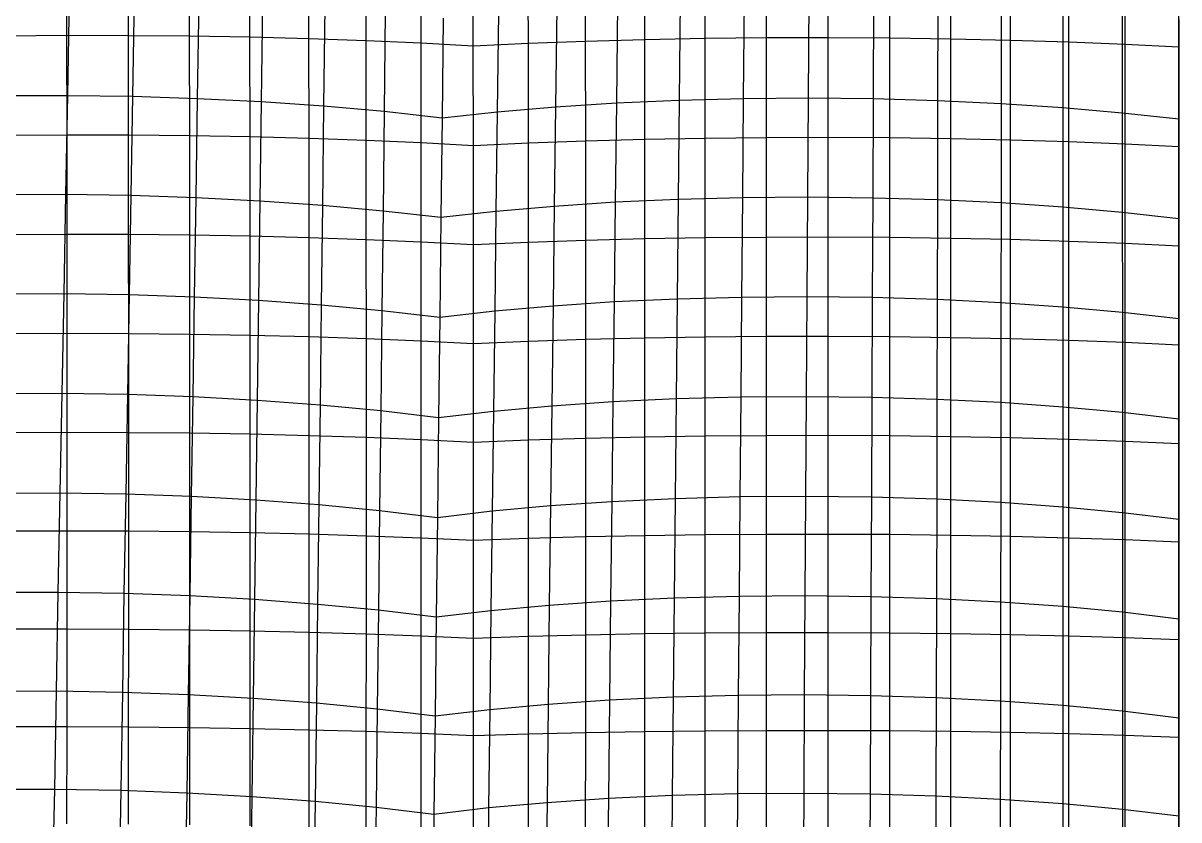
# Model space of a CAD drawing. Extents: x -429 to 429, y -1 to 209.
# Drawn here: x -39.8 to -0.01, y 100.71 to 128.14 of the extents above; entities that cross this region are included whole.
import ezdxf

# ---------------------------------------------------------------- set-up
doc = ezdxf.new("R2010")
doc.units = 0

msp = doc.modelspace()

# ---------------------------------------------------------------- linework, layer by layer
at = {"layer": 'default', "color": 3, "linetype": 'CONTINUOUS'}
for p, q in [((-38.292, 127.718, 16.448), (-38.297, 131.144, 16.126)), ((-36.172, 127.716, 16.4), (-36.177, 131.144, 16.079)), ((-34.065, 127.698, 16.165), (-34.07, 131.125, 15.843)), ((-31.988, 127.662, 15.743), (-31.992, 131.089, 15.421)), ((-29.957, 127.609, 15.138), (-29.961, 131.036, 14.816)), ((-27.988, 127.539, 14.355), (-27.991, 130.965, 14.033)), ((-20.433, 127.516, 14.024), (-20.436, 130.944, 13.701)), ((-18.398, 127.574, 14.63), (-18.4, 131.004, 14.308)), ((-16.317, 127.614, 15.053), (-16.319, 131.046, 14.731)), ((-14.206, 127.637, 15.289), (-14.207, 131.07, 14.967)), ((-12.081, 127.643, 15.337), (-12.083, 131.076, 15.014)), ((-9.962, 127.631, 15.195), (-9.963, 131.065, 14.872)), ((-7.863, 127.601, 14.865), (-7.864, 131.035, 14.543)), ((-5.802, 127.555, 14.35), (-5.803, 130.987, 14.028)), ((-3.795, 127.492, 13.654), (-3.796, 130.922, 13.331)), ((-26.097, 127.454, 13.4), (-26.1, 130.877, 13.078)), ((-24.299, 127.353, 12.281), (-24.302, 130.774, 11.959)), ((-24.299, 127.353, 12.281), (-24.302, 130.774, 11.959)), ((-22.405, 127.442, 13.238), (-22.408, 130.867, 12.917)), ((-1.859, 127.412, 12.782), (-1.859, 130.84, 12.459)), ((-0.008, 127.317, 11.741), (-0.008, 130.742, 11.419)), ((-40.407, 127.702, 16.306), (-38.292, 127.718, 16.448)), ((-38.292, 127.718, 16.448), (-36.172, 127.716, 16.4)), ((-38.288, 124.29, 16.759), (-38.292, 127.718, 16.448)), ((-36.172, 127.716, 16.4), (-34.065, 127.698, 16.165)), ((-36.168, 124.288, 16.712), (-36.172, 127.716, 16.4)), ((-34.065, 127.698, 16.165), (-31.988, 127.662, 15.743)), ((-34.062, 124.268, 16.476), (-34.065, 127.698, 16.165)), ((-31.988, 127.662, 15.743), (-29.957, 127.609, 15.138)), ((-31.985, 124.232, 16.055), (-31.988, 127.662, 15.743)), ((-29.957, 127.609, 15.138), (-27.988, 127.539, 14.355)), ((-29.954, 124.18, 15.45), (-29.957, 127.609, 15.138)), ((-27.988, 127.539, 14.355), (-26.097, 127.454, 13.4)), ((-27.985, 124.112, 14.667), (-27.988, 127.539, 14.355)), ((-26.097, 127.454, 13.4), (-24.299, 127.353, 12.281)), ((-26.094, 124.028, 13.712), (-26.097, 127.454, 13.4)), ((-24.299, 127.353, 12.281), (-22.405, 127.442, 13.238)), ((-24.297, 123.929, 12.592), (-24.299, 127.353, 12.281)), ((-24.297, 123.929, 12.592), (-24.299, 127.353, 12.281)), ((-22.405, 127.442, 13.238), (-20.433, 127.516, 14.024)), ((-22.403, 124.016, 13.55), (-22.405, 127.442, 13.238)), ((-20.433, 127.516, 14.024), (-18.398, 127.574, 14.63)), ((-20.431, 124.087, 14.336), (-20.433, 127.516, 14.024)), ((-18.398, 127.574, 14.63), (-16.317, 127.614, 15.053)), ((-18.396, 124.142, 14.942), (-18.398, 127.574, 14.63)), ((-16.317, 127.614, 15.053), (-14.206, 127.637, 15.289)), ((-16.315, 124.18, 15.366), (-16.317, 127.614, 15.053)), ((-14.206, 127.637, 15.289), (-12.081, 127.643, 15.337)), ((-14.204, 124.202, 15.602), (-14.206, 127.637, 15.289)), ((-12.081, 127.643, 15.337), (-9.962, 127.631, 15.195)), ((-12.08, 124.207, 15.649), (-12.081, 127.643, 15.337)), ((-9.962, 127.631, 15.195), (-7.863, 127.601, 14.865)), ((-9.961, 124.195, 15.508), (-9.962, 127.631, 15.195)), ((-7.863, 127.601, 14.865), (-5.802, 127.555, 14.35)), ((-7.862, 124.167, 15.178), (-7.863, 127.601, 14.865)), ((-5.802, 127.555, 14.35), (-3.795, 127.492, 13.654)), ((-5.801, 124.122, 14.663), (-5.802, 127.555, 14.35)), ((-3.795, 127.492, 13.654), (-1.859, 127.412, 12.782)), ((-3.795, 124.06, 13.966), (-3.795, 127.492, 13.654)), ((-1.859, 127.412, 12.782), (-0.008, 127.317, 11.741)), ((-1.859, 123.983, 13.094), (-1.859, 127.412, 12.782)), ((-0.008, 123.89, 12.053), (-0.008, 127.317, 11.741)), ((-40.403, 124.276, 16.617), (-38.288, 124.29, 16.759)), ((-38.288, 124.29, 16.759), (-36.168, 124.288, 16.712)), ((-38.285, 120.869, 17.059), (-38.288, 124.29, 16.759)), ((-36.168, 124.288, 16.712), (-34.062, 124.268, 16.476)), ((-36.166, 120.866, 17.012), (-36.168, 124.288, 16.712)), ((-34.062, 124.268, 16.476), (-31.985, 124.232, 16.055)), ((-34.059, 120.846, 16.777), (-34.062, 124.268, 16.476)), ((-31.985, 124.232, 16.055), (-29.954, 124.18, 15.45)), ((-31.982, 120.81, 16.355), (-31.985, 124.232, 16.055)), ((-29.954, 124.18, 15.45), (-27.985, 124.112, 14.667)), ((-29.951, 120.758, 15.75), (-29.954, 124.18, 15.45)), ((-18.396, 124.142, 14.942), (-16.315, 124.18, 15.366)), ((-16.315, 124.18, 15.366), (-14.204, 124.202, 15.602)), ((-16.314, 120.753, 15.666), (-16.315, 124.18, 15.366)), ((-14.204, 124.202, 15.602), (-12.08, 124.207, 15.649)), ((-14.203, 120.774, 15.903), (-14.204, 124.202, 15.602)), ((-12.08, 124.207, 15.649), (-9.961, 124.195, 15.508)), ((-12.08, 120.778, 15.95), (-12.08, 124.207, 15.649)), ((-9.961, 124.195, 15.508), (-7.862, 124.167, 15.178)), ((-9.96, 120.767, 15.809), (-9.961, 124.195, 15.508)), ((-7.862, 124.167, 15.178), (-5.801, 124.122, 14.663)), ((-7.862, 120.739, 15.479), (-7.862, 124.167, 15.178)), ((-27.985, 124.112, 14.667), (-26.094, 124.028, 13.712)), ((-27.983, 120.691, 14.967), (-27.985, 124.112, 14.667)), ((-26.094, 124.028, 13.712), (-24.297, 123.929, 12.592)), ((-26.092, 120.609, 14.012), (-26.094, 124.028, 13.712)), ((-24.297, 123.929, 12.592), (-22.403, 124.016, 13.55)), ((-24.295, 120.514, 12.892), (-24.297, 123.929, 12.592)), ((-24.295, 120.514, 12.892), (-24.297, 123.929, 12.592)), ((-22.403, 124.016, 13.55), (-20.431, 124.087, 14.336)), ((-22.402, 120.596, 13.85), (-22.403, 124.016, 13.55)), ((-20.431, 124.087, 14.336), (-18.396, 124.142, 14.942)), ((-20.43, 120.664, 14.636), (-20.431, 124.087, 14.336)), ((-18.395, 120.717, 15.243), (-18.396, 124.142, 14.942)), ((-5.801, 124.122, 14.663), (-3.795, 124.06, 13.966)), ((-5.801, 120.695, 14.964), (-5.801, 124.122, 14.663)), ((-3.795, 124.06, 13.966), (-1.859, 123.983, 13.094)), ((-3.795, 120.635, 14.267), (-3.795, 124.06, 13.966)), ((-1.859, 123.983, 13.094), (-0.008, 123.89, 12.053)), ((-1.859, 120.561, 13.395), (-1.859, 123.983, 13.094)), ((-0.008, 120.471, 12.353), (-0.008, 123.89, 12.053)), ((-40.399, 120.857, 16.917), (-38.285, 120.869, 17.059)), ((-38.285, 120.869, 17.059), (-36.166, 120.866, 17.012)), ((-38.283, 117.458, 17.345), (-38.285, 120.869, 17.059)), ((-36.166, 120.866, 17.012), (-34.059, 120.846, 16.777)), ((-36.164, 117.453, 17.298), (-36.166, 120.866, 17.012)), ((-34.059, 120.846, 16.777), (-31.982, 120.81, 16.355)), ((-34.057, 117.432, 17.063), (-34.059, 120.846, 16.777)), ((-31.982, 120.81, 16.355), (-29.951, 120.758, 15.75)), ((-31.981, 117.397, 16.641), (-31.982, 120.81, 16.355)), ((-29.951, 120.758, 15.75), (-27.983, 120.691, 14.967)), ((-29.95, 117.346, 16.036), (-29.951, 120.758, 15.75)), ((-27.983, 120.691, 14.967), (-26.092, 120.609, 14.012)), ((-27.981, 117.281, 15.253), (-27.983, 120.691, 14.967)), ((-26.092, 120.609, 14.012), (-24.295, 120.514, 12.892)), ((-26.091, 117.202, 14.298), (-26.092, 120.609, 14.012)), ((-24.295, 120.514, 12.892), (-22.402, 120.596, 13.85)), ((-22.402, 120.596, 13.85), (-20.43, 120.664, 14.636)), ((-22.4, 117.188, 14.136), (-22.402, 120.596, 13.85)), ((-20.43, 120.664, 14.636), (-18.395, 120.717, 15.243)), ((-20.429, 117.252, 14.922), (-20.43, 120.664, 14.636)), ((-18.395, 120.717, 15.243), (-16.314, 120.753, 15.666)), ((-18.394, 117.301, 15.53), (-18.395, 120.717, 15.243)), ((-16.314, 120.753, 15.666), (-14.203, 120.774, 15.903)), ((-16.313, 117.336, 15.953), (-16.314, 120.753, 15.666)), ((-14.203, 120.774, 15.903), (-12.08, 120.778, 15.95)), ((-14.203, 117.355, 16.19), (-14.203, 120.774, 15.903)), ((-12.08, 120.778, 15.95), (-9.96, 120.767, 15.809)), ((-12.079, 117.359, 16.237), (-12.08, 120.778, 15.95)), ((-9.96, 120.767, 15.809), (-7.862, 120.739, 15.479)), ((-9.96, 117.347, 16.096), (-9.96, 120.767, 15.809)), ((-7.862, 120.739, 15.479), (-5.801, 120.695, 14.964)), ((-7.861, 117.32, 15.766), (-7.862, 120.739, 15.479)), ((-5.801, 120.695, 14.964), (-3.795, 120.635, 14.267)), ((-5.801, 117.278, 15.25), (-5.801, 120.695, 14.964)), ((-3.795, 120.635, 14.267), (-1.859, 120.561, 13.395)), ((-3.795, 117.221, 14.554), (-3.795, 120.635, 14.267)), ((-24.294, 117.109, 13.178), (-24.295, 120.514, 12.892)), ((-24.294, 117.109, 13.178), (-24.295, 120.514, 12.892)), ((-1.859, 120.561, 13.395), (-0.008, 120.471, 12.353)), ((-1.859, 117.149, 13.681), (-1.859, 120.561, 13.395)), ((-0.008, 117.064, 12.64), (-0.008, 120.471, 12.353)), ((-40.397, 117.447, 17.203), (-38.283, 117.458, 17.345)), ((-38.283, 117.458, 17.345), (-36.164, 117.453, 17.298)), ((-38.281, 114.056, 17.615), (-38.283, 117.458, 17.345)), ((-36.164, 117.453, 17.298), (-34.057, 117.432, 17.063)), ((-36.162, 114.05, 17.568), (-36.164, 117.453, 17.298)), ((-34.057, 117.432, 17.063), (-31.981, 117.397, 16.641)), ((-34.056, 114.029, 17.333), (-34.057, 117.432, 17.063)), ((-31.981, 117.397, 16.641), (-29.95, 117.346, 16.036)), ((-31.98, 113.994, 16.912), (-31.981, 117.397, 16.641)), ((-29.95, 117.346, 16.036), (-27.981, 117.281, 15.253)), ((-29.949, 113.944, 16.307), (-29.95, 117.346, 16.036)), ((-27.981, 117.281, 15.253), (-26.091, 117.202, 14.298)), ((-27.981, 113.881, 15.523), (-27.981, 117.281, 15.253)), ((-26.091, 117.202, 14.298), (-24.294, 117.109, 13.178)), ((-26.09, 113.805, 14.568), (-26.091, 117.202, 14.298)), ((-24.294, 117.109, 13.178), (-22.4, 117.188, 14.136)), ((-24.293, 113.716, 13.448), (-24.294, 117.109, 13.178)), ((-24.293, 113.716, 13.448), (-24.294, 117.109, 13.178)), ((-22.4, 117.188, 14.136), (-20.429, 117.252, 14.922)), ((-22.4, 113.79, 14.407), (-22.4, 117.188, 14.136)), ((-20.429, 117.252, 14.922), (-18.394, 117.301, 15.53)), ((-20.428, 113.85, 15.193), (-20.429, 117.252, 14.922)), ((-18.394, 117.301, 15.53), (-16.313, 117.336, 15.953)), ((-18.394, 113.896, 15.801), (-18.394, 117.301, 15.53)), ((-16.313, 117.336, 15.953), (-14.203, 117.355, 16.19)), ((-16.313, 113.929, 16.224), (-16.313, 117.336, 15.953)), ((-14.203, 117.355, 16.19), (-12.079, 117.359, 16.237)), ((-14.203, 113.946, 16.461), (-14.203, 117.355, 16.19)), ((-12.079, 117.359, 16.237), (-9.96, 117.347, 16.096)), ((-12.079, 113.949, 16.509), (-12.079, 117.359, 16.237)), ((-9.96, 117.347, 16.096), (-7.861, 117.32, 15.766)), ((-9.96, 113.938, 16.367), (-9.96, 117.347, 16.096)), ((-7.861, 117.32, 15.766), (-5.801, 117.278, 15.25)), ((-7.861, 113.912, 16.037), (-7.861, 117.32, 15.766)), ((-5.801, 117.278, 15.25), (-3.795, 117.221, 14.554)), ((-5.801, 113.871, 15.522), (-5.801, 117.278, 15.25)), ((-3.795, 117.221, 14.554), (-1.859, 117.149, 13.681)), ((-3.794, 113.817, 14.825), (-3.795, 117.221, 14.554)), ((-1.859, 117.149, 13.681), (-0.008, 117.064, 12.64)), ((-1.859, 113.749, 13.952), (-1.859, 117.149, 13.681)), ((-0.008, 113.668, 12.91), (-0.008, 117.064, 12.64)), ((-40.396, 114.048, 17.473), (-38.281, 114.056, 17.615)), ((-38.281, 114.056, 17.615), (-36.162, 114.05, 17.568)), ((-38.281, 110.665, 17.869), (-38.281, 114.056, 17.615)), ((-36.163, 110.657, 17.822), (-36.162, 114.05, 17.568)), ((-36.162, 114.05, 17.568), (-34.056, 114.029, 17.333)), ((-34.056, 114.029, 17.333), (-31.98, 113.994, 16.912)), ((-34.056, 110.636, 17.587), (-34.056, 114.029, 17.333)), ((-31.98, 113.994, 16.912), (-29.949, 113.944, 16.307)), ((-31.98, 110.602, 17.166), (-31.98, 113.994, 16.912)), ((-29.949, 113.944, 16.307), (-27.981, 113.881, 15.523)), ((-29.949, 110.554, 16.561), (-29.949, 113.944, 16.307)), ((-27.981, 113.881, 15.523), (-26.09, 113.805, 14.568)), ((-27.981, 110.493, 15.777), (-27.981, 113.881, 15.523)), ((-26.09, 113.805, 14.568), (-24.293, 113.716, 13.448)), ((-26.09, 110.42, 14.822), (-26.09, 113.805, 14.568)), ((-22.4, 113.79, 14.407), (-20.428, 113.85, 15.193)), ((-20.428, 113.85, 15.193), (-18.394, 113.896, 15.801)), ((-20.428, 110.46, 15.447), (-20.428, 113.85, 15.193)), ((-18.394, 113.896, 15.801), (-16.313, 113.929, 16.224)), ((-18.394, 110.503, 16.055), (-18.394, 113.896, 15.801)), ((-16.313, 113.929, 16.224), (-14.203, 113.946, 16.461)), ((-16.313, 110.532, 16.479), (-16.313, 113.929, 16.224)), ((-14.203, 113.946, 16.461), (-12.079, 113.949, 16.509)), ((-14.203, 110.548, 16.716), (-14.203, 113.946, 16.461)), ((-12.079, 113.949, 16.509), (-9.96, 113.938, 16.367)), ((-12.079, 110.55, 16.763), (-12.079, 113.949, 16.509)), ((-9.96, 113.938, 16.367), (-7.861, 113.912, 16.037)), ((-9.96, 110.539, 16.622), (-9.96, 113.938, 16.367)), ((-7.862, 110.514, 16.292), (-7.861, 113.912, 16.037)), ((-7.861, 113.912, 16.037), (-5.801, 113.871, 15.522)), ((-5.801, 113.871, 15.522), (-3.794, 113.817, 14.825)), ((-5.801, 110.476, 15.776), (-5.801, 113.871, 15.522)), ((-3.795, 110.424, 15.079), (-3.794, 113.817, 14.825)), ((-3.794, 113.817, 14.825), (-1.859, 113.749, 13.952)), ((-24.293, 113.716, 13.448), (-22.4, 113.79, 14.407)), ((-24.293, 110.335, 13.701), (-24.293, 113.716, 13.448)), ((-24.293, 110.335, 13.701), (-24.293, 113.716, 13.448)), ((-22.4, 110.404, 14.661), (-22.4, 113.79, 14.407)), ((-1.859, 113.749, 13.952), (-0.008, 113.668, 12.91)), ((-1.859, 110.36, 14.206), (-1.859, 113.749, 13.952)), ((-0.008, 110.283, 13.164), (-0.008, 113.668, 12.91)), ((-40.396, 110.659, 17.726), (-38.281, 110.665, 17.869)), ((-38.283, 107.287, 18.104), (-38.281, 110.665, 17.869)), ((-38.281, 110.665, 17.869), (-36.163, 110.657, 17.822)), ((-36.164, 107.278, 18.058), (-36.163, 110.657, 17.822)), ((-36.163, 110.657, 17.822), (-34.056, 110.636, 17.587)), ((-34.058, 107.256, 17.823), (-34.056, 110.636, 17.587)), ((-34.056, 110.636, 17.587), (-31.98, 110.602, 17.166)), ((-31.981, 107.222, 17.401), (-31.98, 110.602, 17.166)), ((-31.98, 110.602, 17.166), (-29.949, 110.554, 16.561)), ((-29.95, 107.176, 16.796), (-29.949, 110.554, 16.561)), ((-29.949, 110.554, 16.561), (-27.981, 110.493, 15.777)), ((-27.982, 107.118, 16.013), (-27.981, 110.493, 15.777)), ((-27.981, 110.493, 15.777), (-26.09, 110.42, 14.822)), ((-26.091, 107.049, 15.057), (-26.09, 110.42, 14.822)), ((-26.09, 110.42, 14.822), (-24.293, 110.335, 13.701)), ((-24.294, 106.969, 13.936), (-24.293, 110.335, 13.701)), ((-24.294, 106.969, 13.936), (-24.293, 110.335, 13.701)), ((-24.293, 110.335, 13.701), (-22.4, 110.404, 14.661)), ((-22.401, 107.032, 14.896), (-22.4, 110.404, 14.661)), ((-22.4, 110.404, 14.661), (-20.428, 110.46, 15.447)), ((-20.429, 107.083, 15.683), (-20.428, 110.46, 15.447)), ((-20.428, 110.46, 15.447), (-18.394, 110.503, 16.055)), ((-18.395, 107.122, 16.291), (-18.394, 110.503, 16.055)), ((-18.394, 110.503, 16.055), (-16.313, 110.532, 16.479)), ((-16.314, 107.149, 16.715), (-16.313, 110.532, 16.479)), ((-16.313, 110.532, 16.479), (-14.203, 110.548, 16.716)), ((-14.204, 107.163, 16.952), (-14.203, 110.548, 16.716)), ((-14.203, 110.548, 16.716), (-12.079, 110.55, 16.763)), ((-12.08, 107.164, 17), (-12.079, 110.55, 16.763)), ((-12.079, 110.55, 16.763), (-9.96, 110.539, 16.622)), ((-9.961, 107.153, 16.858), (-9.96, 110.539, 16.622)), ((-9.96, 110.539, 16.622), (-7.862, 110.514, 16.292)), ((-7.862, 110.514, 16.292), (-5.801, 110.476, 15.776)), ((-7.862, 107.129, 16.528), (-7.862, 110.514, 16.292)), ((-5.801, 110.476, 15.776), (-3.795, 110.424, 15.079)), ((-5.801, 107.093, 16.012), (-5.801, 110.476, 15.776)), ((-3.795, 110.424, 15.079), (-1.859, 110.36, 14.206)), ((-3.795, 107.045, 15.315), (-3.795, 110.424, 15.079)), ((-1.859, 110.36, 14.206), (-0.008, 110.283, 13.164)), ((-1.859, 106.985, 14.441), (-1.859, 110.36, 14.206)), ((-0.008, 106.914, 13.399), (-0.008, 110.283, 13.164)), ((-40.397, 107.283, 17.962), (-38.283, 107.287, 18.104)), ((-38.285, 103.923, 18.32), (-38.283, 107.287, 18.104)), ((-38.283, 107.287, 18.104), (-36.164, 107.278, 18.058)), ((-36.166, 103.912, 18.274), (-36.164, 107.278, 18.058)), ((-36.164, 107.278, 18.058), (-34.058, 107.256, 17.823)), ((-34.06, 103.89, 18.039), (-34.058, 107.256, 17.823)), ((-34.058, 107.256, 17.823), (-31.981, 107.222, 17.401)), ((-31.983, 103.857, 17.617), (-31.981, 107.222, 17.401)), ((-31.981, 107.222, 17.401), (-29.95, 107.176, 16.796)), ((-29.952, 103.813, 17.012), (-29.95, 107.176, 16.796)), ((-29.95, 107.176, 16.796), (-27.982, 107.118, 16.013)), ((-27.984, 103.758, 16.228), (-27.982, 107.118, 16.013)), ((-27.982, 107.118, 16.013), (-26.091, 107.049, 15.057)), ((-26.093, 103.693, 15.272), (-26.091, 107.049, 15.057)), ((-26.091, 107.049, 15.057), (-24.294, 106.969, 13.936)), ((-22.401, 107.032, 14.896), (-20.429, 107.083, 15.683)), ((-20.431, 103.721, 15.898), (-20.429, 107.083, 15.683)), ((-20.429, 107.083, 15.683), (-18.395, 107.122, 16.291)), ((-18.396, 103.756, 16.507), (-18.395, 107.122, 16.291)), ((-18.395, 107.122, 16.291), (-16.314, 107.149, 16.715)), ((-16.315, 103.779, 16.931), (-16.314, 107.149, 16.715)), ((-16.314, 107.149, 16.715), (-14.204, 107.163, 16.952)), ((-14.205, 103.791, 17.168), (-14.204, 107.163, 16.952)), ((-14.204, 107.163, 16.952), (-12.08, 107.164, 17)), ((-12.081, 103.792, 17.216), (-12.08, 107.164, 17)), ((-12.08, 107.164, 17), (-9.961, 107.153, 16.858)), ((-9.962, 103.781, 17.074), (-9.961, 107.153, 16.858)), ((-9.961, 107.153, 16.858), (-7.862, 107.129, 16.528)), ((-7.863, 103.759, 16.744), (-7.862, 107.129, 16.528)), ((-7.862, 107.129, 16.528), (-5.801, 107.093, 16.012)), ((-5.802, 103.725, 16.228), (-5.801, 107.093, 16.012)), ((-5.801, 107.093, 16.012), (-3.795, 107.045, 15.315)), ((-3.795, 107.045, 15.315), (-1.859, 106.985, 14.441)), ((-3.795, 103.68, 15.531), (-3.795, 107.045, 15.315)), ((-24.295, 103.618, 14.151), (-24.294, 106.969, 13.936)), ((-24.295, 103.618, 14.151), (-24.294, 106.969, 13.936)), ((-24.294, 106.969, 13.936), (-22.401, 107.032, 14.896)), ((-22.402, 103.675, 15.111), (-22.401, 107.032, 14.896)), ((-1.859, 106.985, 14.441), (-0.008, 106.914, 13.399)), ((-1.859, 103.625, 14.657), (-1.859, 106.985, 14.441)), ((-0.008, 103.559, 13.614), (-0.008, 106.914, 13.399)), ((-40.4, 103.921, 18.177), (-38.285, 103.923, 18.32)), ((-38.289, 100.572, 18.514), (-38.285, 103.923, 18.32)), ((-38.285, 103.923, 18.32), (-36.166, 103.912, 18.274)), ((-36.17, 100.56, 18.467), (-36.166, 103.912, 18.274)), ((-36.166, 103.912, 18.274), (-34.06, 103.89, 18.039)), ((-34.064, 100.538, 18.233), (-34.06, 103.89, 18.039)), ((-34.06, 103.89, 18.039), (-31.983, 103.857, 17.617)), ((-31.987, 100.506, 17.811), (-31.983, 103.857, 17.617)), ((-31.983, 103.857, 17.617), (-29.952, 103.813, 17.012)), ((-29.956, 100.464, 17.205), (-29.952, 103.813, 17.012)), ((-29.952, 103.813, 17.012), (-27.984, 103.758, 16.228)), ((-27.987, 100.412, 16.421), (-27.984, 103.758, 16.228)), ((-27.984, 103.758, 16.228), (-26.093, 103.693, 15.272)), ((-26.096, 100.352, 15.465), (-26.093, 103.693, 15.272)), ((-26.093, 103.693, 15.272), (-24.295, 103.618, 14.151)), ((-24.298, 100.283, 14.344), (-24.295, 103.618, 14.151)), ((-24.298, 100.283, 14.344), (-24.295, 103.618, 14.151)), ((-24.295, 103.618, 14.151), (-22.402, 103.675, 15.111)), ((-22.405, 100.332, 15.304), (-22.402, 103.675, 15.111)), ((-22.402, 103.675, 15.111), (-20.431, 103.721, 15.898)), ((-20.433, 100.373, 16.092), (-20.431, 103.721, 15.898)), ((-20.431, 103.721, 15.898), (-18.396, 103.756, 16.507)), ((-18.398, 100.403, 16.701), (-18.396, 103.756, 16.507)), ((-18.396, 103.756, 16.507), (-16.315, 103.779, 16.931)), ((-16.317, 100.424, 17.125), (-16.315, 103.779, 16.931)), ((-16.315, 103.779, 16.931), (-14.205, 103.791, 17.168)), ((-14.206, 100.434, 17.363), (-14.205, 103.791, 17.168)), ((-14.205, 103.791, 17.168), (-12.081, 103.792, 17.216)), ((-12.083, 100.434, 17.411), (-12.081, 103.792, 17.216)), ((-12.081, 103.792, 17.216), (-9.962, 103.781, 17.074)), ((-9.963, 100.423, 17.269), (-9.962, 103.781, 17.074)), ((-9.962, 103.781, 17.074), (-7.863, 103.759, 16.744)), ((-7.864, 100.402, 16.939), (-7.863, 103.759, 16.744)), ((-7.863, 103.759, 16.744), (-5.802, 103.725, 16.228)), ((-5.803, 100.371, 16.422), (-5.802, 103.725, 16.228)), ((-5.802, 103.725, 16.228), (-3.795, 103.68, 15.531)), ((-3.796, 100.33, 15.725), (-3.795, 103.68, 15.531)), ((-3.795, 103.68, 15.531), (-1.859, 103.625, 14.657)), ((-1.859, 103.625, 14.657), (-0.008, 103.559, 13.614)), ((-1.859, 100.28, 14.85), (-1.859, 103.625, 14.657)), ((-0.008, 100.221, 13.807), (-0.008, 103.559, 13.614))]:
    msp.add_line(p, q, dxfattribs=at)
at = {"layer": 'default', "color": 5, "linetype": 'CONTINUOUS'}
for p, q in [((-38.209, 129.044, -13.989), (-38.272, 125.648, -14.671)), ((-35.978, 129.013, -14.039), (-36.035, 125.617, -14.72)), ((-33.755, 128.945, -13.877), (-33.805, 125.545, -14.554)), ((-14.979, 128.947, -15.013), (-15.006, 125.545, -15.696)), ((-12.752, 128.964, -15.17), (-12.772, 125.561, -15.855)), ((-10.52, 128.941, -15.116), (-10.534, 125.538, -15.799)), ((-31.559, 128.838, -13.505), (-31.604, 125.435, -14.175)), ((-29.411, 128.695, -12.927), (-29.452, 125.286, -13.587)), ((-21.428, 128.669, -13.298), (-21.469, 125.259, -13.958)), ((-19.337, 128.8, -14.072), (-19.375, 125.393, -14.743)), ((-17.181, 128.893, -14.646), (-17.214, 125.489, -15.324)), ((-8.304, 128.879, -14.851), (-8.313, 125.474, -15.53)), ((-6.126, 128.78, -14.378), (-6.129, 125.372, -15.05)), ((-4.004, 128.644, -13.701), (-4.004, 125.231, -14.362)), ((-27.33, 128.515, -12.148), (-27.369, 125.101, -12.796)), ((-25.337, 128.302, -11.176), (-25.376, 124.881, -11.809)), ((-25.337, 128.302, -11.176), (-25.376, 124.881, -11.809)), ((-23.434, 128.503, -12.329), (-23.476, 125.088, -12.977)), ((-1.958, 128.471, -12.826), (-1.957, 125.053, -13.475)), ((-0.008, 128.265, -11.761), (-0.008, 124.84, -12.396)), ((-40.494, 125.64, -14.409), (-38.272, 125.648, -14.671)), ((-38.272, 125.648, -14.671), (-38.337, 122.245, -15.375)), ((-38.272, 125.648, -14.671), (-36.035, 125.617, -14.72)), ((-36.035, 125.617, -14.72), (-36.092, 122.212, -15.422)), ((-36.035, 125.617, -14.72), (-33.805, 125.545, -14.554)), ((-33.805, 125.545, -14.554), (-33.856, 122.138, -15.251)), ((-33.805, 125.545, -14.554), (-31.604, 125.435, -14.175)), ((-31.604, 125.435, -14.175), (-31.649, 122.024, -14.864)), ((-31.604, 125.435, -14.175), (-29.452, 125.286, -13.587)), ((-21.469, 125.259, -13.958), (-19.375, 125.393, -14.743)), ((-19.375, 125.393, -14.743), (-19.415, 121.979, -15.433)), ((-19.375, 125.393, -14.743), (-17.214, 125.489, -15.324)), ((-17.214, 125.489, -15.324), (-17.249, 122.077, -16.023)), ((-17.214, 125.489, -15.324), (-15.006, 125.545, -15.696)), ((-15.006, 125.545, -15.696), (-15.035, 122.135, -16.4)), ((-15.006, 125.545, -15.696), (-12.772, 125.561, -15.855)), ((-12.772, 125.561, -15.855), (-12.794, 122.152, -16.561)), ((-12.772, 125.561, -15.855), (-10.534, 125.538, -15.799)), ((-10.534, 125.538, -15.799), (-10.549, 122.127, -16.504)), ((-10.534, 125.538, -15.799), (-8.313, 125.474, -15.53)), ((-8.313, 125.474, -15.53), (-8.321, 122.062, -16.23)), ((-8.313, 125.474, -15.53), (-6.129, 125.372, -15.05)), ((-6.129, 125.372, -15.05), (-6.132, 121.956, -15.74)), ((-6.129, 125.372, -15.05), (-4.004, 125.231, -14.362)), ((-29.452, 125.286, -13.587), (-29.492, 121.87, -14.265)), ((-29.452, 125.286, -13.587), (-27.369, 125.101, -12.796)), ((-27.369, 125.101, -12.796), (-27.408, 121.679, -13.458)), ((-27.369, 125.101, -12.796), (-25.376, 124.881, -11.809)), ((-25.376, 124.881, -11.809), (-23.476, 125.088, -12.977)), ((-23.476, 125.088, -12.977), (-23.519, 121.665, -13.639)), ((-23.476, 125.088, -12.977), (-21.469, 125.259, -13.958)), ((-21.469, 125.259, -13.958), (-21.512, 121.841, -14.636)), ((-4.004, 125.231, -14.362), (-1.957, 125.053, -13.475)), ((-4.004, 125.231, -14.362), (-4.003, 121.811, -15.041)), ((-1.957, 125.053, -13.475), (-0.008, 124.84, -12.396)), ((-1.957, 125.053, -13.475), (-1.955, 121.627, -14.139)), ((-25.376, 124.881, -11.809), (-25.416, 121.453, -12.453)), ((-25.376, 124.881, -11.809), (-25.416, 121.453, -12.453)), ((-0.008, 124.84, -12.396), (-0.008, 121.408, -13.042)), ((-40.566, 122.237, -15.11), (-38.337, 122.245, -15.375)), ((-38.337, 122.245, -15.375), (-38.401, 118.826, -16.077)), ((-38.337, 122.245, -15.375), (-36.092, 122.212, -15.422)), ((-36.092, 122.212, -15.422), (-36.151, 118.791, -16.123)), ((-36.092, 122.212, -15.422), (-33.856, 122.138, -15.251)), ((-33.856, 122.138, -15.251), (-33.908, 118.715, -15.948)), ((-33.856, 122.138, -15.251), (-31.649, 122.024, -14.864)), ((-31.649, 122.024, -14.864), (-31.695, 118.597, -15.554)), ((-31.649, 122.024, -14.864), (-29.492, 121.87, -14.265)), ((-29.492, 121.87, -14.265), (-29.535, 118.44, -14.945)), ((-29.492, 121.87, -14.265), (-27.408, 121.679, -13.458)), ((-23.519, 121.665, -13.639), (-21.512, 121.841, -14.636)), ((-21.512, 121.841, -14.636), (-21.554, 118.408, -15.316)), ((-21.512, 121.841, -14.636), (-19.415, 121.979, -15.433)), ((-19.415, 121.979, -15.433), (-19.454, 118.549, -16.123)), ((-19.415, 121.979, -15.433), (-17.249, 122.077, -16.023)), ((-17.249, 122.077, -16.023), (-17.283, 118.649, -16.721)), ((-17.249, 122.077, -16.023), (-15.035, 122.135, -16.4)), ((-15.035, 122.135, -16.4), (-15.063, 118.708, -17.103)), ((-15.035, 122.135, -16.4), (-12.794, 122.152, -16.561)), ((-12.794, 122.152, -16.561), (-12.816, 118.725, -17.266)), ((-12.794, 122.152, -16.561), (-10.549, 122.127, -16.504)), ((-10.549, 122.127, -16.504), (-10.564, 118.7, -17.208)), ((-10.549, 122.127, -16.504), (-8.321, 122.062, -16.23)), ((-8.321, 122.062, -16.23), (-8.33, 118.632, -16.929)), ((-8.321, 122.062, -16.23), (-6.132, 121.956, -15.74)), ((-6.132, 121.956, -15.74), (-6.136, 118.524, -16.432)), ((-6.132, 121.956, -15.74), (-4.003, 121.811, -15.041)), ((-4.003, 121.811, -15.041), (-1.955, 121.627, -14.139)), ((-4.003, 121.811, -15.041), (-4.003, 118.375, -15.723)), ((-27.408, 121.679, -13.458), (-27.448, 118.244, -14.126)), ((-27.408, 121.679, -13.458), (-25.416, 121.453, -12.453)), ((-25.416, 121.453, -12.453), (-25.457, 118.012, -13.106)), ((-25.416, 121.453, -12.453), (-25.457, 118.012, -13.106)), ((-25.416, 121.453, -12.453), (-23.519, 121.665, -13.639)), ((-23.519, 121.665, -13.639), (-23.561, 118.229, -14.307)), ((-1.955, 121.627, -14.139), (-0.008, 121.408, -13.042)), ((-1.955, 121.627, -14.139), (-1.954, 118.188, -14.808)), ((-0.008, 121.408, -13.042), (-0.008, 117.964, -13.696)), ((-40.638, 118.818, -15.81), (-38.401, 118.826, -16.077)), ((-38.401, 118.826, -16.077), (-38.468, 115.396, -16.795)), ((-38.401, 118.826, -16.077), (-36.151, 118.791, -16.123)), ((-36.151, 118.791, -16.123), (-36.209, 115.36, -16.84)), ((-36.151, 118.791, -16.123), (-33.908, 118.715, -15.948)), ((-33.908, 118.715, -15.948), (-33.959, 115.282, -16.66)), ((-33.908, 118.715, -15.948), (-31.695, 118.597, -15.554)), ((-31.695, 118.597, -15.554), (-31.74, 115.161, -16.257)), ((-31.695, 118.597, -15.554), (-29.535, 118.44, -14.945)), ((-19.454, 118.549, -16.123), (-17.283, 118.649, -16.721)), ((-17.283, 118.649, -16.721), (-17.319, 115.212, -17.434)), ((-17.283, 118.649, -16.721), (-15.063, 118.708, -17.103)), ((-15.063, 118.708, -17.103), (-15.093, 115.272, -17.822)), ((-15.063, 118.708, -17.103), (-12.816, 118.725, -17.266)), ((-12.816, 118.725, -17.266), (-12.839, 115.288, -17.987)), ((-12.816, 118.725, -17.266), (-10.564, 118.7, -17.208)), ((-10.564, 118.7, -17.208), (-10.579, 115.262, -17.927)), ((-10.564, 118.7, -17.208), (-8.33, 118.632, -16.929)), ((-8.33, 118.632, -16.929), (-8.338, 115.194, -17.643)), ((-8.33, 118.632, -16.929), (-6.136, 118.524, -16.432)), ((-29.535, 118.44, -14.945), (-29.576, 115, -15.636)), ((-29.535, 118.44, -14.945), (-27.448, 118.244, -14.126)), ((-27.448, 118.244, -14.126), (-27.488, 114.8, -14.802)), ((-27.448, 118.244, -14.126), (-25.457, 118.012, -13.106)), ((-25.457, 118.012, -13.106), (-23.561, 118.229, -14.307)), ((-23.561, 118.229, -14.307), (-23.605, 114.784, -14.983)), ((-23.561, 118.229, -14.307), (-21.554, 118.408, -15.316)), ((-21.554, 118.408, -15.316), (-21.597, 114.967, -16.007)), ((-21.554, 118.408, -15.316), (-19.454, 118.549, -16.123)), ((-19.454, 118.549, -16.123), (-19.495, 115.11, -16.827)), ((-6.136, 118.524, -16.432), (-6.138, 115.083, -17.137)), ((-6.136, 118.524, -16.432), (-4.003, 118.375, -15.723)), ((-4.003, 118.375, -15.723), (-1.954, 118.188, -14.808)), ((-4.003, 118.375, -15.723), (-4.002, 114.931, -16.415)), ((-1.954, 118.188, -14.808), (-0.008, 117.964, -13.696)), ((-1.954, 118.188, -14.808), (-1.952, 114.741, -15.485)), ((-25.457, 118.012, -13.106), (-25.497, 114.564, -13.765)), ((-25.457, 118.012, -13.106), (-25.497, 114.564, -13.765)), ((-0.008, 117.964, -13.696), (-0.008, 114.512, -14.356)), ((-40.711, 115.389, -16.525), (-38.468, 115.396, -16.795)), ((-38.468, 115.396, -16.795), (-38.534, 111.967, -17.512)), ((-38.468, 115.396, -16.795), (-36.209, 115.36, -16.84)), ((-36.209, 115.36, -16.84), (-36.268, 111.93, -17.556)), ((-36.209, 115.36, -16.84), (-33.959, 115.282, -16.66)), ((-33.959, 115.282, -16.66), (-34.011, 111.85, -17.371)), ((-33.959, 115.282, -16.66), (-31.74, 115.161, -16.257)), ((-31.74, 115.161, -16.257), (-31.786, 111.727, -16.96)), ((-31.74, 115.161, -16.257), (-29.576, 115, -15.636)), ((-29.576, 115, -15.636), (-29.617, 111.563, -16.327)), ((-29.576, 115, -15.636), (-27.488, 114.8, -14.802)), ((-21.597, 114.967, -16.007), (-19.495, 115.11, -16.827)), ((-19.495, 115.11, -16.827), (-19.536, 111.672, -17.53)), ((-19.495, 115.11, -16.827), (-17.319, 115.212, -17.434)), ((-17.319, 115.212, -17.434), (-17.355, 111.775, -18.147)), ((-17.319, 115.212, -17.434), (-15.093, 115.272, -17.822)), ((-15.093, 115.272, -17.822), (-15.123, 111.836, -18.54)), ((-15.093, 115.272, -17.822), (-12.839, 115.288, -17.987)), ((-12.839, 115.288, -17.987), (-12.861, 111.853, -18.707)), ((-12.839, 115.288, -17.987), (-10.579, 115.262, -17.927)), ((-10.579, 115.262, -17.927), (-10.594, 111.826, -18.645)), ((-10.579, 115.262, -17.927), (-8.338, 115.194, -17.643)), ((-8.338, 115.194, -17.643), (-8.346, 111.756, -18.356)), ((-8.338, 115.194, -17.643), (-6.138, 115.083, -17.137)), ((-6.138, 115.083, -17.137), (-6.141, 111.644, -17.841)), ((-6.138, 115.083, -17.137), (-4.002, 114.931, -16.415)), ((-27.488, 114.8, -14.802), (-27.527, 111.36, -15.478)), ((-27.488, 114.8, -14.802), (-25.497, 114.564, -13.765)), ((-25.497, 114.564, -13.765), (-23.605, 114.784, -14.983)), ((-23.605, 114.784, -14.983), (-23.649, 111.343, -15.658)), ((-23.605, 114.784, -14.983), (-21.597, 114.967, -16.007)), ((-21.597, 114.967, -16.007), (-21.641, 111.528, -16.698)), ((-4.002, 114.931, -16.415), (-1.952, 114.741, -15.485)), ((-4.002, 114.931, -16.415), (-4.001, 111.49, -17.107)), ((-1.952, 114.741, -15.485), (-0.008, 114.512, -14.356)), ((-1.952, 114.741, -15.485), (-1.95, 111.296, -16.162)), ((-25.497, 114.564, -13.765), (-25.538, 111.12, -14.422)), ((-25.497, 114.564, -13.765), (-25.538, 111.12, -14.422)), ((-0.008, 114.512, -14.356), (-0.008, 111.065, -15.015)), ((-40.784, 111.961, -17.24), (-38.534, 111.967, -17.512)), ((-38.534, 111.967, -17.512), (-38.599, 108.55, -18.211)), ((-38.534, 111.967, -17.512), (-36.268, 111.93, -17.556)), ((-36.268, 111.93, -17.556), (-36.326, 108.512, -18.254)), ((-36.268, 111.93, -17.556), (-34.011, 111.85, -17.371)), ((-34.011, 111.85, -17.371), (-34.062, 108.43, -18.066)), ((-34.011, 111.85, -17.371), (-31.786, 111.727, -16.96)), ((-17.355, 111.775, -18.147), (-15.123, 111.836, -18.54)), ((-15.123, 111.836, -18.54), (-15.151, 108.412, -19.241)), ((-15.123, 111.836, -18.54), (-12.861, 111.853, -18.707)), ((-12.861, 111.853, -18.707), (-12.883, 108.428, -19.409)), ((-12.861, 111.853, -18.707), (-10.594, 111.826, -18.645)), ((-10.594, 111.826, -18.645), (-10.61, 108.401, -19.346)), ((-10.594, 111.826, -18.645), (-8.346, 111.756, -18.356)), ((-31.786, 111.727, -16.96), (-31.832, 108.306, -17.647)), ((-31.786, 111.727, -16.96), (-29.617, 111.563, -16.327)), ((-29.617, 111.563, -16.327), (-29.659, 108.14, -17.004)), ((-29.617, 111.563, -16.327), (-27.527, 111.36, -15.478)), ((-23.649, 111.343, -15.658), (-21.641, 111.528, -16.698)), ((-21.641, 111.528, -16.698), (-21.683, 108.103, -17.376)), ((-21.641, 111.528, -16.698), (-19.536, 111.672, -17.53)), ((-19.536, 111.672, -17.53), (-19.575, 108.248, -18.218)), ((-19.536, 111.672, -17.53), (-17.355, 111.775, -18.147)), ((-17.355, 111.775, -18.147), (-17.39, 108.351, -18.842)), ((-8.346, 111.756, -18.356), (-8.356, 108.331, -19.052)), ((-8.346, 111.756, -18.356), (-6.141, 111.644, -17.841)), ((-6.141, 111.644, -17.841), (-6.145, 108.217, -18.53)), ((-6.141, 111.644, -17.841), (-4.001, 111.49, -17.107)), ((-4.001, 111.49, -17.107), (-4.002, 108.063, -17.787)), ((-4.001, 111.49, -17.107), (-1.95, 111.296, -16.162)), ((-27.527, 111.36, -15.478), (-27.567, 107.936, -16.143)), ((-27.527, 111.36, -15.478), (-25.538, 111.12, -14.422)), ((-25.538, 111.12, -14.422), (-25.578, 107.694, -15.072)), ((-25.538, 111.12, -14.422), (-25.578, 107.694, -15.072)), ((-25.538, 111.12, -14.422), (-23.649, 111.343, -15.658)), ((-23.649, 111.343, -15.658), (-23.691, 107.917, -16.323)), ((-1.95, 111.296, -16.162), (-0.008, 111.065, -15.015)), ((-1.95, 111.296, -16.162), (-1.949, 107.868, -16.828)), ((-0.008, 111.065, -15.015), (-0.008, 107.635, -15.666)), ((-40.856, 108.544, -17.937), (-38.599, 108.55, -18.211)), ((-38.599, 108.55, -18.211), (-38.662, 105.149, -18.89)), ((-38.599, 108.55, -18.211), (-36.326, 108.512, -18.254)), ((-36.326, 108.512, -18.254), (-36.383, 105.11, -18.932)), ((-36.326, 108.512, -18.254), (-34.062, 108.43, -18.066)), ((-34.062, 108.43, -18.066), (-34.114, 105.027, -18.74)), ((-34.062, 108.43, -18.066), (-31.832, 108.306, -17.647)), ((-31.832, 108.306, -17.647), (-31.879, 104.903, -18.316)), ((-31.832, 108.306, -17.647), (-29.659, 108.14, -17.004)), ((-21.683, 108.103, -17.376), (-19.575, 108.248, -18.218)), ((-19.575, 108.248, -18.218), (-19.611, 104.841, -18.888)), ((-19.575, 108.248, -18.218), (-17.39, 108.351, -18.842)), ((-17.39, 108.351, -18.842), (-17.422, 104.944, -19.518)), ((-17.39, 108.351, -18.842), (-15.151, 108.412, -19.241)), ((-15.151, 108.412, -19.241), (-15.178, 105.004, -19.921)), ((-15.151, 108.412, -19.241), (-12.883, 108.428, -19.409)), ((-12.883, 108.428, -19.409), (-12.904, 105.02, -20.091)), ((-12.883, 108.428, -19.409), (-10.61, 108.401, -19.346)), ((-10.61, 108.401, -19.346), (-10.625, 104.993, -20.026)), ((-10.61, 108.401, -19.346), (-8.356, 108.331, -19.052)), ((-8.356, 108.331, -19.052), (-8.366, 104.922, -19.729)), ((-8.356, 108.331, -19.052), (-6.145, 108.217, -18.53)), ((-29.659, 108.14, -17.004), (-29.702, 104.737, -17.665)), ((-29.659, 108.14, -17.004), (-27.567, 107.936, -16.143)), ((-27.567, 107.936, -16.143), (-27.607, 104.532, -16.794)), ((-27.567, 107.936, -16.143), (-25.578, 107.694, -15.072)), ((-25.578, 107.694, -15.072), (-23.691, 107.917, -16.323)), ((-23.691, 107.917, -16.323), (-23.732, 104.513, -16.975)), ((-23.691, 107.917, -16.323), (-21.683, 108.103, -17.376)), ((-21.683, 108.103, -17.376), (-21.722, 104.697, -18.037)), ((-6.145, 108.217, -18.53), (-6.151, 104.809, -19.201)), ((-6.145, 108.217, -18.53), (-4.002, 108.063, -17.787)), ((-4.002, 108.063, -17.787), (-4.004, 104.655, -18.449)), ((-4.002, 108.063, -17.787), (-1.949, 107.868, -16.828)), ((-1.949, 107.868, -16.828), (-0.008, 107.635, -15.666)), ((-1.949, 107.868, -16.828), (-1.949, 104.46, -17.481)), ((-25.578, 107.694, -15.072), (-25.618, 104.29, -15.712)), ((-25.578, 107.694, -15.072), (-25.618, 104.29, -15.712)), ((-0.008, 107.635, -15.666), (-0.008, 104.228, -16.307)), ((-40.925, 105.144, -18.614), (-38.662, 105.149, -18.89)), ((-38.662, 105.149, -18.89), (-38.724, 101.767, -19.552)), ((-38.662, 105.149, -18.89), (-36.383, 105.11, -18.932)), ((-36.383, 105.11, -18.932), (-36.44, 101.727, -19.593)), ((-36.383, 105.11, -18.932), (-34.114, 105.027, -18.74)), ((-34.114, 105.027, -18.74), (-34.165, 101.644, -19.398)), ((-34.114, 105.027, -18.74), (-31.879, 104.903, -18.316)), ((-31.879, 104.903, -18.316), (-31.925, 101.52, -18.969)), ((-31.879, 104.903, -18.316), (-29.702, 104.737, -17.665)), ((-29.702, 104.737, -17.665), (-29.744, 101.355, -18.31)), ((-29.702, 104.737, -17.665), (-27.607, 104.532, -16.794)), ((-23.732, 104.513, -16.975), (-21.722, 104.697, -18.037)), ((-21.722, 104.697, -18.037), (-21.761, 101.313, -18.683)), ((-21.722, 104.697, -18.037), (-19.611, 104.841, -18.888)), ((-19.611, 104.841, -18.888), (-19.647, 101.456, -19.542)), ((-19.611, 104.841, -18.888), (-17.422, 104.944, -19.518)), ((-17.422, 104.944, -19.518), (-17.454, 101.557, -20.178)), ((-17.422, 104.944, -19.518), (-15.178, 105.004, -19.921)), ((-15.178, 105.004, -19.921), (-15.205, 101.616, -20.584)), ((-15.178, 105.004, -19.921), (-12.904, 105.02, -20.091)), ((-12.904, 105.02, -20.091), (-12.926, 101.631, -20.755)), ((-12.904, 105.02, -20.091), (-10.625, 104.993, -20.026)), ((-10.625, 104.993, -20.026), (-10.641, 101.604, -20.69)), ((-10.625, 104.993, -20.026), (-8.366, 104.922, -19.729)), ((-8.366, 104.922, -19.729), (-8.376, 101.534, -20.389)), ((-8.366, 104.922, -19.729), (-6.151, 104.809, -19.201)), ((-6.151, 104.809, -19.201), (-6.156, 101.421, -19.855)), ((-6.151, 104.809, -19.201), (-4.004, 104.655, -18.449)), ((-4.004, 104.655, -18.449), (-4.006, 101.268, -19.096)), ((-4.004, 104.655, -18.449), (-1.949, 104.46, -17.481)), ((-27.607, 104.532, -16.794), (-27.647, 101.151, -17.429)), ((-27.607, 104.532, -16.794), (-25.618, 104.29, -15.712)), ((-25.618, 104.29, -15.712), (-25.657, 100.911, -16.336)), ((-25.618, 104.29, -15.712), (-25.657, 100.911, -16.336)), ((-25.618, 104.29, -15.712), (-23.732, 104.513, -16.975)), ((-23.732, 104.513, -16.975), (-23.771, 101.131, -17.61)), ((-1.949, 104.46, -17.481), (-0.008, 104.228, -16.307)), ((-1.949, 104.46, -17.481), (-1.949, 101.076, -18.118)), ((-0.008, 104.228, -16.307), (-0.008, 100.846, -16.932)), ((-40.993, 101.763, -19.274), (-38.724, 101.767, -19.552)), ((-38.724, 101.767, -19.552), (-38.785, 98.404, -20.194)), ((-38.724, 101.767, -19.552), (-36.44, 101.727, -19.593)), ((-36.44, 101.727, -19.593), (-36.495, 98.364, -20.235)), ((-36.44, 101.727, -19.593), (-34.165, 101.644, -19.398)), ((-34.165, 101.644, -19.398), (-34.215, 98.282, -20.037)), ((-34.165, 101.644, -19.398), (-31.925, 101.52, -18.969)), ((-31.925, 101.52, -18.969), (-31.97, 98.158, -19.602)), ((-31.925, 101.52, -18.969), (-29.744, 101.355, -18.31)), ((-19.647, 101.456, -19.542), (-17.454, 101.557, -20.178)), ((-17.454, 101.557, -20.178), (-17.485, 98.19, -20.818)), ((-17.454, 101.557, -20.178), (-15.205, 101.616, -20.584)), ((-15.205, 101.616, -20.584), (-15.231, 98.247, -21.227)), ((-15.205, 101.616, -20.584), (-12.926, 101.631, -20.755)), ((-12.926, 101.631, -20.755), (-12.947, 98.262, -21.4)), ((-12.926, 101.631, -20.755), (-10.641, 101.604, -20.69)), ((-10.641, 101.604, -20.69), (-10.656, 98.235, -21.334)), ((-10.641, 101.604, -20.69), (-8.376, 101.534, -20.389)), ((-8.376, 101.534, -20.389), (-8.386, 98.166, -21.03)), ((-8.376, 101.534, -20.389), (-6.156, 101.421, -19.855)), ((-29.744, 101.355, -18.31), (-29.785, 97.995, -18.936)), ((-29.744, 101.355, -18.31), (-27.647, 101.151, -17.429)), ((-27.647, 101.151, -17.429), (-27.686, 97.794, -18.045)), ((-27.647, 101.151, -17.429), (-25.657, 100.911, -16.336)), ((-25.657, 100.911, -16.336), (-23.771, 101.131, -17.61)), ((-23.771, 101.131, -17.61), (-23.81, 97.773, -18.226)), ((-23.771, 101.131, -17.61), (-21.761, 101.313, -18.683)), ((-21.761, 101.313, -18.683), (-21.799, 97.952, -19.308)), ((-21.761, 101.313, -18.683), (-19.647, 101.456, -19.542)), ((-19.647, 101.456, -19.542), (-19.682, 98.091, -20.176)), ((-6.156, 101.421, -19.855), (-6.162, 98.055, -20.49)), ((-6.156, 101.421, -19.855), (-4.006, 101.268, -19.096)), ((-4.006, 101.268, -19.096), (-4.008, 97.904, -19.723)), ((-4.006, 101.268, -19.096), (-1.949, 101.076, -18.118)), ((-1.949, 101.076, -18.118), (-0.008, 100.846, -16.932)), ((-1.949, 101.076, -18.118), (-1.949, 97.715, -18.735)), ((-25.657, 100.911, -16.336), (-25.695, 97.558, -16.94)), ((-25.657, 100.911, -16.336), (-25.695, 97.558, -16.94)), ((-0.008, 100.846, -16.932), (-0.008, 97.49, -17.538))]:
    msp.add_line(p, q, dxfattribs=at)

doc.saveas('drawing.dxf')
